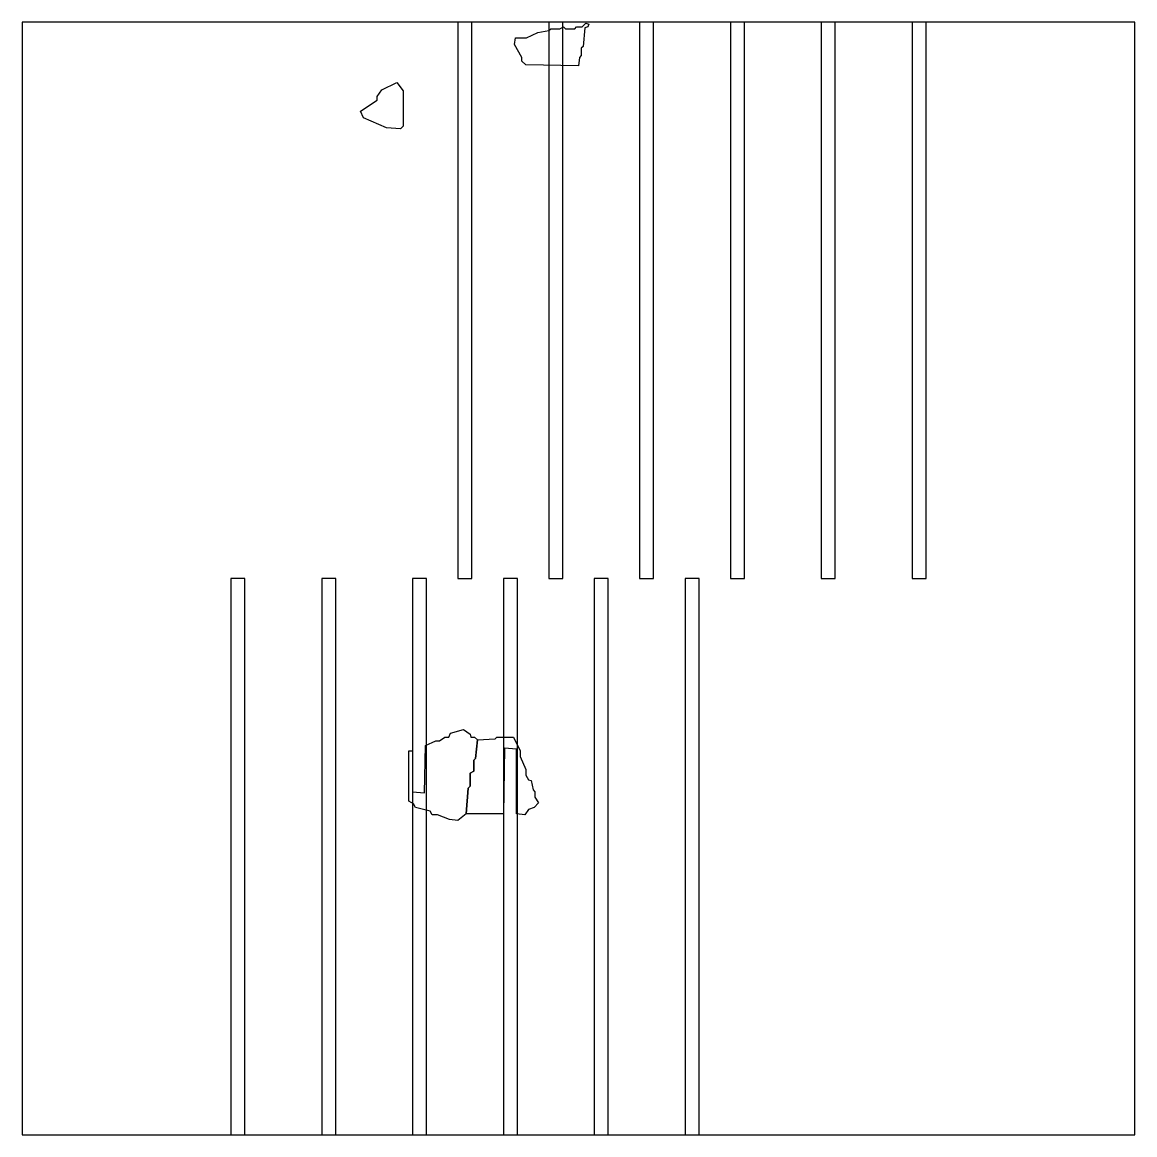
# Model space of a CAD drawing. Header units: millimetres. Extents: x 0 to 283, y 0 to 283.
import ezdxf

# ---------------------------------------------------------------- set-up
doc = ezdxf.new("R2010")
doc.units = ezdxf.units.MM
for name, color, linetype in [('CUT_OUTLINE', 5, 'Continuous'), ('CUT_SLOT', 1, 'Continuous'), ('ENG_D', 3, 'Continuous'), ('ENG_L', 4, 'Continuous')]:
    doc.layers.add(name, color=color, linetype=linetype)

msp = doc.modelspace()

# ---------------------------------------------------------------- linework, layer by layer
at = {"layer": 'CUT_OUTLINE'}
msp.add_lwpolyline([(0, 0), (282.84, 0), (282.84, 282.84), (0, 282.84), (0, 0)], close=True, dxfattribs=at)
at = {"layer": 'CUT_SLOT'}
for points in [[(110.77, 141.42), (114.34, 141.42), (114.34, 282.84), (110.77, 282.84), (110.77, 141.42)], [(133.87, 141.42), (137.43, 141.42), (137.43, 282.84), (133.87, 282.84), (133.87, 141.42)], [(156.96, 141.42), (160.52, 141.42), (160.52, 282.84), (156.96, 282.84), (156.96, 141.42)], [(180.05, 141.42), (183.62, 141.42), (183.62, 282.84), (180.05, 282.84), (180.05, 141.42)], [(203.15, 141.42), (206.71, 141.42), (206.71, 282.84), (203.15, 282.84), (203.15, 141.42)], [(226.24, 141.42), (229.81, 141.42), (229.81, 282.84), (226.24, 282.84), (226.24, 141.42)], [(53.04, 0), (56.6, 0), (56.6, 141.42), (53.04, 141.42), (53.04, 0)], [(76.13, 0), (79.69, 0), (79.69, 141.42), (76.13, 141.42), (76.13, 0)], [(99.22, 0), (102.79, 0), (102.79, 141.42), (99.22, 141.42), (99.22, 0)], [(122.32, 0), (125.88, 0), (125.88, 141.42), (122.32, 141.42), (122.32, 0)], [(145.41, 0), (148.98, 0), (148.98, 141.42), (145.41, 141.42), (145.41, 0)], [(168.51, 0), (172.07, 0), (172.07, 141.42), (168.51, 141.42), (168.51, 0)]]:
    msp.add_lwpolyline(points, close=True, dxfattribs=at)
at = {"layer": 'ENG_D'}
for points in [[(127.99, 272), (127.04, 272.94), (127.04, 273.89), (125.16, 277.19), (125.39, 278.84), (128.22, 278.84), (131.05, 280.25), (133.88, 280.72), (134.35, 281.19), (136.71, 281.19), (137.65, 281.66), (138.12, 281.19), (140.48, 281.19), (140.95, 281.66), (142.36, 281.66), (143.31, 282.61), (144.01, 282.37), (143.78, 281.66), (143.07, 281.43), (142.6, 276.71), (142.13, 276.24), (142.13, 274.36), (141.66, 273.89), (141.42, 271.76), (127.99, 272)], [(112.9, 81.55), (113.37, 88.15), (113.84, 88.62), (113.84, 91.92), (114.79, 92.4), (114.79, 95.22), (115.26, 95.7), (115.73, 100.41), (120.21, 100.64), (120.68, 101.12), (124.92, 101.12), (126.57, 97.58), (126.57, 96.17), (127.99, 92.87), (127.99, 91.45), (128.69, 90.27), (129.4, 90.04), (129.87, 87.68), (130.34, 87.21), (130.34, 85.8), (131.29, 84.38), (130.11, 83.2), (128.69, 82.73), (127.75, 81.32), (125.63, 81.55), (125.63, 98.05), (122.57, 98.29), (122.33, 81.55), (112.9, 81.55)]]:
    msp.add_lwpolyline(points, close=True, dxfattribs=at)
at = {"layer": 'ENG_L'}
for points in [[(92.63, 255.97), (86.74, 258.57), (86.03, 260.22), (90.27, 263.04), (90.27, 263.99), (91.45, 265.64), (95.22, 267.52), (96.87, 265.4), (96.87, 256.44), (96.17, 255.74), (92.63, 255.97)], [(108.66, 80.14), (105.59, 81.32), (104.18, 81.32), (103.71, 82.26), (99.94, 83.2), (99.47, 84.15), (98.29, 84.85), (98.29, 97.58), (99.23, 97.58), (99.23, 87.21), (102.29, 86.97), (102.53, 98.99), (105.12, 100.17), (106.07, 100.17), (107.48, 101.12), (108.42, 101.12), (108.89, 102.06), (112.19, 103), (113.84, 101.82), (114.08, 101.12), (115.02, 101.12), (115.73, 100.41), (115.26, 95.7), (114.79, 95.22), (114.79, 92.4), (113.84, 91.92), (113.84, 88.62), (113.37, 88.15), (112.9, 81.55), (110.78, 79.9), (108.66, 80.14)]]:
    msp.add_lwpolyline(points, close=True, dxfattribs=at)

doc.saveas('drawing.dxf')
